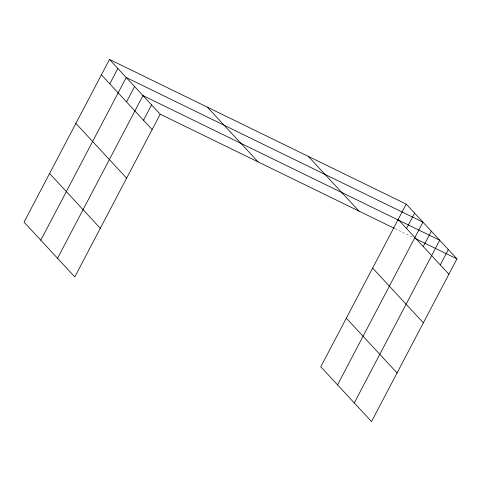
<?xml version="1.0" encoding="UTF-8"?>
<svg xmlns="http://www.w3.org/2000/svg" width="481" height="481" viewBox="0 0 481 481"><rect width="100%" height="100%" fill="white"/><g stroke="black" fill="none" stroke-linecap="round" stroke-linejoin="round"><path stroke-width="0.36" stroke-dasharray="2.4 1.8" d="M394.997 228.655L413.648 237.752"/><path stroke-width="0.72" d="M109.47 59.434L24.05 222.138L74.789 276.9L160.209 114.195L109.47 59.434L406.211 204.1L456.95 258.862L371.53 421.566L320.791 366.805L406.211 204.1M109.782 83.826L117.845 68.47M40.795 240.211L126.214 77.507L422.955 222.168L337.536 384.872M126.527 101.9L134.584 86.544M57.534 258.285L142.959 95.581L439.7 240.241L354.281 402.946M143.524 120.244L151.581 104.888M406.523 228.487L414.586 213.131M423.268 246.561L431.331 231.205M440.265 264.905L448.322 249.549M160.209 114.195L394.33 228.331M415.65 238.726L456.95 258.862M398.154 219.456L448.887 274.218M308.291 156.361L359.024 211.123M372.625 268.079L423.358 322.841M207.395 107.173L258.135 161.935M346.32 318.175L397.059 372.937M101.413 74.789L152.146 129.551M75.884 123.419L126.617 178.18M49.579 173.515L100.319 228.277"/></g></svg>
